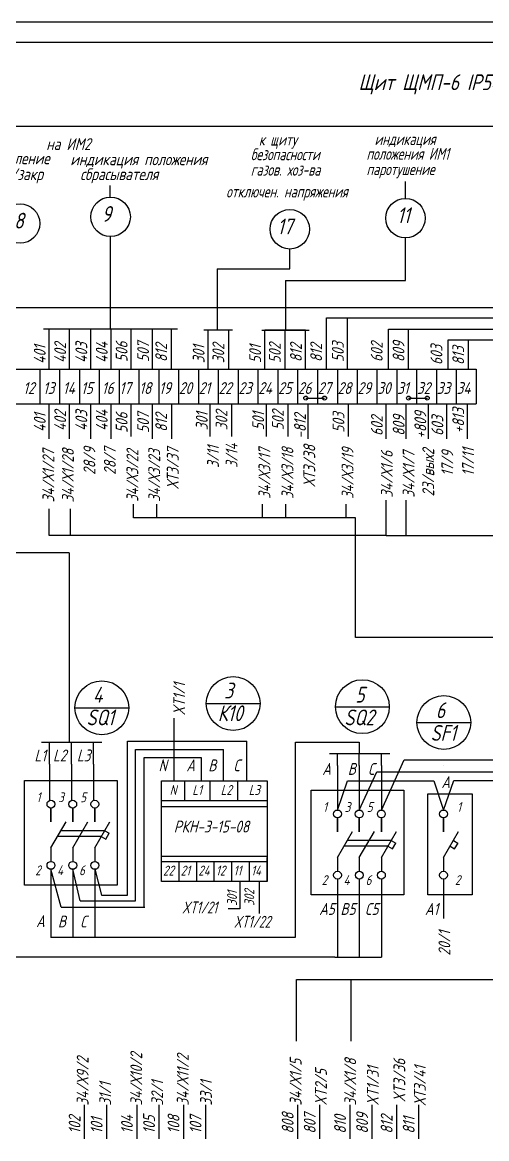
# Model space of a CAD drawing. Header units: millimetres. Extents: x 2287 to 5142, y -19 to 884.
# Drawn here: x 2467.6 to 2585.3, y 291.8 to 574.6 of the extents above; entities that cross this region are included whole.
import ezdxf

# ---------------------------------------------------------------- set-up
doc = ezdxf.new("R2010")
doc.units = ezdxf.units.MM
doc.layers.add('АСУТП', color=7, linetype='Continuous')
doc.layers.add('ссылки', color=7, linetype='Continuous')
doc.styles.add('GOST тип А', font='GOST_A.TTF', dxfattribs={"oblique": 15})
doc.styles.add('ROMANC', font='GOST_A.TTF', dxfattribs={"oblique": 15, "height": 3})
doc.styles.get("Standard").update_dxf_attribs({"font": 'GOST_A.TTF', "width": 0.8, "oblique": 15, "height": 3})

msp = doc.modelspace()

# ---------------------------------------------------------------- linework, layer by layer
at = {"color": 7}
for p, q in [((3128.24, 574.58), (2287.24, 574.58)), ((2459.66, 502.39, -124.48), (2671.33, 502.39, -124.48)), ((2544.68, 486.7, -124.48), (2544.68, 499.71, -124.48)), ((2544.68, 499.71, -124.48), (2550, 499.71, -124.48)), ((2550, 486.7, -124.48), (2550, 499.71, -124.48)), ((2474.42, 486.7, -124.48), (2474.42, 496.99, -124.48)), ((2479.6, 486.7, -124.48), (2479.6, 496.99, -124.48)), ((2484.95, 486.7, -124.48), (2484.95, 496.99, -124.48)), ((2490.14, 486.7, -124.48), (2490.14, 496.99, -124.48)), ((2495.19, 486.7, -124.48), (2495.19, 496.95, -124.48)), ((2500.63, 486.7, -124.48), (2500.63, 496.95, -124.48)), ((2505.41, 486.7, -124.48), (2505.41, 496.95, -124.48)), ((2513.59, 496.73), (2519.9, 496.73)), ((2514.72, 486.7, -124.48), (2514.72, 496.71, -124.48)), ((2519.9, 486.7, -124.48), (2519.9, 496.71, -124.48)), ((2529.02, 486.7, -124.48), (2529.02, 496.71, -124.48)), ((2529.02, 496.71, -124.48), (2534.2, 496.71, -124.48)), ((2529.02, 496.71, -124.48), (2539.37, 496.71, -124.48)), ((2534.2, 486.7, -124.48), (2534.2, 496.71, -124.48)), ((2539.37, 486.7, -124.48), (2539.37, 496.71, -124.48)), ((2560.38, 486.7, -124.48), (2560.38, 496.89, -124.48)), ((2565.49, 486.7, -124.48), (2565.49, 496.89, -124.48)), ((2575.5, 486.7, -124.48), (2575.5, 494.16, -124.48)), ((2580.68, 486.7, -124.48), (2580.68, 494.16, -124.48)), ((2411.92, 486.7, -124.48), (2472.03, 486.7, -124.48)), ((2472.03, 486.7, -124.48), (2472.03, 477.95, -124.48)), ((2472.03, 486.7, -124.48), (2472.03, 477.95, -124.48)), ((2472.03, 486.7, -124.48), (2472.03, 477.95, -124.48)), ((2472.03, 486.7, -124.48), (2472.03, 477.95, -124.48)), ((2472.03, 486.7, -124.48), (2582.61, 486.7, -124.48)), ((2477.06, 486.7, -124.48), (2477.06, 477.95, -124.48)), ((2477.06, 486.7, -124.48), (2477.06, 477.95, -124.48)), ((2477.06, 486.7, -124.48), (2477.06, 477.95, -124.48)), ((2477.06, 486.7, -124.48), (2477.06, 477.95, -124.48)), ((2482.09, 486.7, -124.48), (2482.09, 477.95, -124.48)), ((2482.09, 486.7, -124.48), (2482.09, 477.95, -124.48)), ((2482.09, 486.7, -124.48), (2482.09, 477.95, -124.48)), ((2482.09, 486.7, -124.48), (2482.09, 477.95, -124.48)), ((2487.11, 486.7, -124.48), (2487.11, 477.95, -124.48)), ((2487.11, 486.7, -124.48), (2487.11, 477.95, -124.48)), ((2487.11, 486.7, -124.48), (2487.11, 477.95, -124.48)), ((2487.11, 486.7, -124.48), (2487.11, 477.95, -124.48)), ((2487.11, 486.7, -124.48), (2487.11, 477.95, -124.48)), ((2487.11, 486.7, -124.48), (2487.11, 477.95, -124.48)), ((2492.14, 486.7, -124.48), (2492.14, 477.95, -124.48)), ((2492.14, 486.7, -124.48), (2492.14, 477.95, -124.48)), ((2497.16, 486.7, -124.48), (2497.16, 477.95, -124.48)), ((2497.16, 486.7, -124.48), (2497.16, 477.95, -124.48)), ((2502.19, 486.7, -124.48), (2502.19, 477.95, -124.48)), ((2502.19, 486.7, -124.48), (2502.19, 477.95, -124.48)), ((2507.22, 486.7, -124.48), (2507.22, 477.95, -124.48)), ((2507.22, 486.7, -124.48), (2507.22, 477.95, -124.48)), ((2512.24, 486.7, -124.48), (2512.24, 477.95, -124.48)), ((2512.24, 486.7, -124.48), (2512.24, 477.95, -124.48)), ((2517.27, 486.7, -124.48), (2517.27, 477.95, -124.48)), ((2517.27, 486.7, -124.48), (2517.27, 477.95, -124.48)), ((2522.3, 486.7, -124.48), (2522.3, 477.95, -124.48)), ((2522.3, 486.7, -124.48), (2522.3, 477.95, -124.48)), ((2527.32, 486.7, -124.48), (2527.32, 477.95, -124.48)), ((2527.32, 486.7, -124.48), (2527.32, 477.95, -124.48)), ((2532.35, 486.7, -124.48), (2532.35, 477.95, -124.48)), ((2532.35, 486.7, -124.48), (2532.35, 477.95, -124.48)), ((2537.37, 486.7, -124.48), (2537.37, 477.95, -124.48)), ((2537.37, 486.7, -124.48), (2537.37, 477.95, -124.48)), ((2542.4, 486.7, -124.48), (2542.4, 477.95, -124.48)), ((2542.4, 486.7, -124.48), (2542.4, 477.95, -124.48)), ((2547.43, 486.7, -124.48), (2547.43, 477.95, -124.48)), ((2547.43, 486.7, -124.48), (2547.43, 477.95, -124.48)), ((2552.45, 486.7, -124.48), (2552.45, 477.95, -124.48)), ((2552.45, 486.7, -124.48), (2552.45, 477.95, -124.48)), ((2557.48, 486.7, -124.48), (2557.48, 477.95, -124.48)), ((2557.48, 486.7, -124.48), (2557.48, 477.95, -124.48)), ((2562.5, 486.7, -124.48), (2562.5, 477.95, -124.48)), ((2562.5, 486.7, -124.48), (2562.5, 477.95, -124.48)), ((2567.53, 486.7, -124.48), (2567.53, 477.95, -124.48)), ((2567.53, 486.7, -124.48), (2567.53, 477.95, -124.48)), ((2572.56, 486.7, -124.48), (2572.56, 477.95, -124.48)), ((2572.56, 486.7, -124.48), (2572.56, 477.95, -124.48)), ((2577.58, 486.7, -124.48), (2577.58, 477.95, -124.48)), ((2577.58, 486.7, -124.48), (2577.58, 477.95, -124.48)), ((2582.61, 486.7, -124.48), (2582.61, 477.95, -124.48)), ((2582.61, 486.7, -124.48), (2582.61, 477.95, -124.48)), ((2582.61, 486.7, -124.48), (2582.61, 477.95, -124.48)), ((2411.92, 477.95, -124.48), (2472.03, 477.95, -124.48)), ((2472.03, 477.95, -124.48), (2582.61, 477.95, -124.48)), ((2474.42, 469.08, -124.48), (2474.42, 477.9, -124.48)), ((2479.6, 469.08, -124.48), (2479.6, 477.9, -124.48)), ((2484.95, 469.08, -124.48), (2484.95, 477.9, -124.48)), ((2490.14, 469.08, -124.48), (2490.14, 477.9, -124.48)), ((2495.19, 469.66, -124.48), (2495.19, 477.97, -124.48)), ((2500.57, 469.08, -124.48), (2500.57, 477.9, -124.48)), ((2505.5, 469.08, -124.48), (2505.5, 477.9, -124.48)), ((2515.22, 469.66, -124.48), (2515.22, 477.9, -124.48)), ((2520.69, 469.66, -124.48), (2520.69, 477.9, -124.48)), ((2529.52, 469.66, -124.48), (2529.52, 477.9, -124.48)), ((2535, 469.66, -124.48), (2535, 477.9, -124.48)), ((2540.05, 469.08, -124.48), (2540.05, 477.9, -124.48)), ((2550.27, 469.66, -124.48), (2550.27, 477.9, -124.48)), ((2559.84, 469.08, -124.48), (2559.84, 477.9, -124.48)), ((2564.87, 469.08, -124.48), (2564.87, 477.9, -124.48)), ((2570.51, 469.08, -124.48), (2570.51, 477.9, -124.48)), ((2575.17, 469.08, -124.48), (2575.17, 477.9, -124.48)), ((2580.44, 469.08, -124.48), (2580.44, 477.9, -124.48)), ((2495.78, 449.11), (2495.78, 452.51)), ((2501.73, 449.11), (2501.73, 452.51)), ((2528.46, 449.11), (2528.46, 452.51)), ((2534.41, 449.11), (2534.41, 452.51)), ((2549.68, 449.11), (2549.68, 452.51)), ((2559.84, 444.64, -124.48), (2559.84, 453.55, -124.48)), ((2564.87, 444.64, -124.48), (2564.87, 453.55, -124.48)), ((2474.41, 444.64, -124.48), (2474.41, 451.4, -124.48)), ((2479.84, 444.64, -124.48), (2479.84, 451.4, -124.48)), ((2506.08, 382.43), (2506.08, 398.38)), ((2474.53, 386.66, -124.48), (2474.53, 392.27, -124.48)), ((2480.04, 386.66, -124.48), (2480.04, 392.27, -124.48)), ((2485.64, 386.66, -124.48), (2485.64, 392.27, -124.48)), ((2494.27, 353.49), (2494.27, 392.53)), ((2494.27, 392.53), (2524.49, 392.53)), ((2496.29, 352.11), (2496.29, 390.4)), ((2496.29, 390.4), (2518.55, 390.4)), ((2518.55, 382.43, -124.48), (2518.55, 390.4, -124.48)), ((2524.49, 382.43, -111.91), (2524.49, 392.53, -111.91)), ((2513.04, 388.31), (2498.42, 388.31)), ((2498.42, 388.31), (2498.42, 350.44)), ((2513.04, 382.43, -124.48), (2513.04, 388.31, -124.48)), ((2547.47, 386.38, -124.48), (2547.47, 389.39, -124.48)), ((2547.47, 389.32, -124.48), (2547.47, 389.32, -124.48)), ((2552.99, 386.38, -124.48), (2552.99, 389.39, -124.48)), ((2558.58, 386.38, -124.48), (2558.58, 389.39, -124.48)), ((2558.58, 375.08, -124.48), (2564.33, 387.75)), ((2564.33, 387.75), (2582.87, 387.75)), ((2582.87, 387.75), (2604.2, 387.75)), ((2474.53, 386.66, -124.48), (2474.53, 377.5, -124.48)), ((2480.04, 386.66, -124.48), (2480.04, 377.5, -124.48)), ((2485.64, 386.66, -124.48), (2485.64, 377.5, -124.48)), ((2547.47, 386.38, -124.48), (2547.47, 375.08, -124.48)), ((2552.99, 386.38, -124.48), (2552.99, 375.08, -124.48)), ((2552.99, 375.08, -124.48), (2557.41, 384.79)), ((2557.41, 384.79), (2567.77, 384.79)), ((2558.58, 386.38, -124.48), (2558.58, 375.08, -124.48)), ((2567.77, 384.79), (2589.55, 384.79)), ((2574.34, 386.33, -124.48), (2574.34, 386.33, -124.48)), ((2506.08, 382.43), (2515.38, 382.43)), ((2547.47, 375.08, -124.48), (2549.99, 382.45)), ((2549.99, 382.45), (2571.88, 382.45)), ((2571.88, 382.45), (2574.34, 375.08, -124.48)), ((2574.34, 375.08, -124.48), (2576.92, 382.57)), ((2576.92, 382.57), (2582.92, 382.57)), ((2582.92, 382.57), (2619.99, 382.57)), ((2487.65, 368.38, -124.48), (2476.54, 368.38, -124.48)), ((2488.49, 369.83, -124.48), (2477.39, 369.83, -124.48)), ((2560.26, 365.9, -124.48), (2549.15, 365.9, -124.48)), ((2561.11, 367.36, -124.48), (2550, 367.36, -124.48)), ((2474.86, 360.06, -124.48), (2474.86, 342.81, -124.48)), ((2477.46, 350.44), (2474.86, 360.06, -124.48)), ((2482.26, 352.11), (2480.37, 360.06, -124.48)), ((2485.97, 360.06, -124.48), (2485.97, 342.81, -124.48)), ((2485.97, 360.06, -124.48), (2487.66, 353.49)), ((2547.47, 357.58, -124.48), (2547.47, 337.82, -124.48)), ((2552.99, 357.58, -124.48), (2552.99, 337.82, -124.48)), ((2558.58, 357.58, -124.48), (2558.58, 337.82, -124.48)), ((2487.66, 353.49), (2494.27, 353.49)), ((2482.26, 352.11), (2496.29, 352.11)), ((2477.46, 350.44), (2498.66, 350.44)), ((2522.69, 350.09), (2519.77, 350.09)), ((2527.61, 350.09), (2527.61, 348.86)), ((2480.37, 342.89, -124.48), (2480.37, 342.89, -124.48)), ((2537.06, 316.54), (2537.06, 332.16)), ((2550.9, 316.54), (2550.9, 332.16)), ((2483.4, 291.84), (2483.4, 300.41)), ((2488.99, 291.84), (2488.99, 300.41)), ((2496.68, 291.84), (2496.68, 300.41)), ((2502.26, 291.84), (2502.26, 300.41)), ((2508.49, 291.84), (2508.49, 300.41)), ((2514.07, 291.84), (2514.07, 300.41)), ((2537.4, 291.84), (2537.4, 300.41)), ((2542.99, 291.84), (2542.99, 300.41)), ((2550.68, 291.84), (2550.68, 300.41)), ((2556.26, 291.84), (2556.26, 300.41)), ((2562.49, 291.84), (2562.49, 300.41)), ((2568.07, 291.84), (2568.07, 300.41))]:
    msp.add_line(p, q, dxfattribs=at)
at = {"color": 7, "lineweight": 30}
for p, q in [((2307.24, 569.58), (3123.24, 569.58)), ((2489.9, 530.32, -124.48), (2489.9, 533.24, -124.48)), ((2564.74, 530.02), (2564.74, 534.27)), ((2489.98, 496.99, -124.48), (2489.98, 520.32, -124.48)), ((2564.69, 509.18), (2564.69, 519.98)), ((2535.37, 512.13, -124.48), (2535.37, 517.16, -124.48)), ((2517.01, 512.13, -124.48), (2517.01, 496.71, -124.48)), ((2517.01, 512.13, -124.48), (2535.37, 512.13, -124.48)), ((2534.31, 509.18, -124.48), (2534.31, 496.71, -124.48)), ((2534.31, 509.18), (2564.69, 509.18)), ((2544.68, 499.71, -124.48), (2632.95, 499.71, -124.48)), ((2472.99, 496.95, -124.48), (2506.91, 496.95, -124.48)), ((2513.59, 496.73), (2520.87, 496.73)), ((2528.3, 496.59), (2540.25, 496.59)), ((2528.3, 496.59), (2540.25, 496.59)), ((2560.38, 496.89, -124.48), (2731.31, 496.89, -124.48)), ((2575.5, 494.16, -124.48), (2611.3, 494.16, -124.48)), ((2539.42, 479.41), (2544.2, 479.41)), ((2565.44, 479.41), (2570.26, 479.41)), ((2528.69, 449.11), (2495.78, 449.11)), ((2552.05, 449.11), (2528.69, 449.11)), ((2552.05, 418.8), (2552.05, 449.11)), ((2559.84, 444.64, -124.48), (2474.41, 444.64, -124.48)), ((2559.84, 444.64, -124.48), (2630.21, 444.64, -124.48)), ((2479.51, 440.2, -124.48), (2402.34, 440.2, -124.48)), ((2479.51, 440.2, -124.48), (2479.51, 411.18, -124.48)), ((2682.67, 418.8), (2552.05, 418.8)), ((2479.51, 411.18), (2479.51, 411.18)), ((2479.51, 411.18), (2479.51, 392.27)), ((2472.48, 392.27), (2487.79, 392.27)), ((2536.85, 392.23, -124.48), (2552.99, 392.25, -124.48)), ((2536.85, 342.89, -124.48), (2536.85, 392.23, -124.48)), ((2552.99, 392.25, -124.48), (2552.99, 389.39, -124.48)), ((2545.42, 389.39), (2560.73, 389.39)), ((2474.86, 342.89, -124.48), (2532, 342.89, -124.48)), ((2529.96, 342.89, -124.48), (2536.85, 342.89, -124.48)), ((2546.81, 337.84), (2462.69, 337.84)), ((2546.81, 337.84), (2558.58, 337.84)), ((2537.06, 332.16), (2904.19, 332.16))]:
    msp.add_line(p, q, dxfattribs=at)
at = {"color": 7, "linetype": 'Continuous'}
for p, q in [((2514.21, 402.05), (2527.86, 402.05)), ((2480.93, 400.98), (2494.58, 400.98)), ((2546.96, 401.25), (2560.61, 401.25)), ((2567.6, 397.24), (2581.25, 397.24)), ((2474.86, 372.06, -124.48), (2474.86, 375.56, -124.48)), ((2474.86, 375.56, -124.48), (2474.86, 372.06, -124.48)), ((2474.86, 375.56, -124.48), (2474.86, 372.06, -124.48)), ((2474.86, 375.56, -124.48), (2474.86, 372.06, -124.48)), ((2474.86, 375.56, -124.48), (2474.86, 372.06, -124.48)), ((2480.37, 372.06, -124.48), (2480.37, 375.56, -124.48)), ((2480.37, 375.56, -124.48), (2480.37, 372.06, -124.48)), ((2480.37, 375.56, -124.48), (2480.37, 372.06, -124.48)), ((2480.37, 375.56, -124.48), (2480.37, 372.06, -124.48)), ((2480.37, 375.56, -124.48), (2480.37, 372.06, -124.48)), ((2485.97, 372.06, -124.48), (2485.97, 375.56, -124.48)), ((2485.97, 375.56, -124.48), (2485.97, 372.06, -124.48)), ((2485.97, 375.56, -124.48), (2485.97, 372.06, -124.48)), ((2485.97, 375.56, -124.48), (2485.97, 372.06, -124.48)), ((2485.97, 375.56, -124.48), (2485.97, 372.06, -124.48)), ((2474.86, 365.49, -124.48), (2478.69, 372.08, -124.48)), ((2480.37, 365.49, -124.48), (2484.21, 372.08, -124.48)), ((2485.97, 365.49, -124.48), (2489.8, 372.08, -124.48)), ((2547.47, 369.58, -124.48), (2547.47, 373.08, -124.48)), ((2547.47, 373.08, -124.48), (2547.47, 369.58, -124.48)), ((2547.47, 373.08, -124.48), (2547.47, 369.58, -124.48)), ((2547.47, 373.08, -124.48), (2547.47, 369.58, -124.48)), ((2547.47, 373.08, -124.48), (2547.47, 369.58, -124.48)), ((2552.99, 369.58, -124.48), (2552.99, 373.08, -124.48)), ((2552.99, 373.08, -124.48), (2552.99, 369.58, -124.48)), ((2552.99, 373.08, -124.48), (2552.99, 369.58, -124.48)), ((2552.99, 373.08, -124.48), (2552.99, 369.58, -124.48)), ((2552.99, 373.08, -124.48), (2552.99, 369.58, -124.48)), ((2558.58, 369.58, -124.48), (2558.58, 373.08, -124.48)), ((2558.58, 373.08, -124.48), (2558.58, 369.58, -124.48)), ((2558.58, 373.08, -124.48), (2558.58, 369.58, -124.48)), ((2558.58, 373.08, -124.48), (2558.58, 369.58, -124.48)), ((2558.58, 373.08, -124.48), (2558.58, 369.58, -124.48)), ((2574.34, 369.58, -124.48), (2574.34, 373.08, -124.48)), ((2574.34, 373.08, -124.48), (2574.34, 369.58, -124.48)), ((2574.34, 373.08, -124.48), (2574.34, 369.58, -124.48)), ((2574.34, 373.08, -124.48), (2574.34, 369.58, -124.48)), ((2574.34, 373.08, -124.48), (2574.34, 369.58, -124.48)), ((2487.61, 368.38, -124.48), (2488.78, 367.7, -124.48)), ((2488.48, 369.84, -124.48), (2489.63, 369.18, -124.48)), ((2488.78, 367.73, -124.48), (2489.64, 369.19, -124.48)), ((2547.47, 363.02, -124.48), (2551.31, 369.6, -124.48)), ((2552.99, 363.02, -124.48), (2556.82, 369.6, -124.48)), ((2558.58, 363.02, -124.48), (2562.41, 369.6, -124.48)), ((2574.34, 363.02, -124.48), (2578.17, 369.6, -124.48)), ((2474.86, 365.49, -124.48), (2474.86, 362.06, -124.48)), ((2474.86, 365.49, -124.48), (2474.86, 362.06, -124.48)), ((2474.86, 365.49, -124.48), (2474.86, 362.06, -124.48)), ((2474.86, 365.49, -124.48), (2474.86, 362.06, -124.48)), ((2480.37, 365.49, -124.48), (2480.37, 362.06, -124.48)), ((2480.37, 365.49, -124.48), (2480.37, 362.06, -124.48)), ((2480.37, 365.49, -124.48), (2480.37, 362.06, -124.48)), ((2480.37, 365.49, -124.48), (2480.37, 362.06, -124.48)), ((2485.97, 365.49, -124.48), (2485.97, 362.06, -124.48)), ((2485.97, 365.49, -124.48), (2485.97, 362.06, -124.48)), ((2485.97, 365.49, -124.48), (2485.97, 362.06, -124.48)), ((2485.97, 365.49, -124.48), (2485.97, 362.06, -124.48)), ((2560.23, 365.9, -124.48), (2561.39, 365.23, -124.48)), ((2561.09, 367.37, -124.48), (2562.24, 366.71, -124.48)), ((2561.39, 365.25, -124.48), (2562.25, 366.72, -124.48)), ((2575.99, 365.9, -124.48), (2577.15, 365.23, -124.48)), ((2576.85, 367.37, -124.48), (2578, 366.71, -124.48)), ((2577.15, 365.25, -124.48), (2578.01, 366.72, -124.48)), ((2547.47, 363.02, -124.48), (2547.47, 359.58, -124.48)), ((2547.47, 363.02, -124.48), (2547.47, 359.58, -124.48)), ((2547.47, 363.02, -124.48), (2547.47, 359.58, -124.48)), ((2547.47, 363.02, -124.48), (2547.47, 359.58, -124.48)), ((2552.99, 363.02, -124.48), (2552.99, 359.58, -124.48)), ((2552.99, 363.02, -124.48), (2552.99, 359.58, -124.48)), ((2552.99, 363.02, -124.48), (2552.99, 359.58, -124.48)), ((2552.99, 363.02, -124.48), (2552.99, 359.58, -124.48)), ((2558.58, 363.02, -124.48), (2558.58, 359.58, -124.48)), ((2558.58, 363.02, -124.48), (2558.58, 359.58, -124.48)), ((2558.58, 363.02, -124.48), (2558.58, 359.58, -124.48)), ((2558.58, 363.02, -124.48), (2558.58, 359.58, -124.48)), ((2574.34, 363.02, -124.48), (2574.34, 359.58, -124.48)), ((2574.34, 363.02, -124.48), (2574.34, 359.58, -124.48)), ((2574.34, 363.02, -124.48), (2574.34, 359.58, -124.48)), ((2574.34, 363.02, -124.48), (2574.34, 359.58, -124.48)), ((2574.34, 357.58, -124.48), (2574.34, 347.61, -124.48))]:
    msp.add_line(p, q, dxfattribs=at)
at = {"color": 7, "linetype": 'Continuous', "lineweight": 30}
for p, q in [((2468.18, 382.56, -124.48), (2491.64, 382.56, -124.48)), ((2468.18, 356.06, -124.48), (2468.18, 382.56, -124.48)), ((2491.64, 382.56, -124.48), (2491.64, 356.06, -124.48)), ((2502.88, 356.99), (2502.88, 382.43)), ((2502.88, 382.43), (2529.64, 382.43)), ((2529.64, 382.43), (2529.64, 356.99)), ((2540.79, 380.08, -124.48), (2564.25, 380.08, -124.48)), ((2540.79, 353.58, -124.48), (2540.79, 380.08, -124.48)), ((2564.25, 380.08, -124.48), (2564.25, 353.58, -124.48)), ((2570.34, 379.14, -124.48), (2581.59, 379.14, -124.48)), ((2570.34, 353.58, -124.48), (2570.34, 379.14, -124.48)), ((2581.59, 379.14, -124.48), (2581.59, 353.58, -124.48)), ((2529.64, 377.4), (2502.88, 377.4)), ((2529.64, 356.99), (2502.88, 356.99)), ((2491.64, 356.06, -124.48), (2468.18, 356.06, -124.48)), ((2564.25, 353.58, -124.48), (2540.79, 353.58, -124.48)), ((2581.59, 353.58, -124.48), (2570.34, 353.58, -124.48))]:
    msp.add_line(p, q, dxfattribs=at)
at = {"color": 7, "lineweight": 30, "ltscale": 0.5}
for p, q in [((2502.88, 382.43), (2529.64, 382.43)), ((2502.88, 376), (2529.64, 376)), ((2502.88, 363.42), (2529.64, 363.42)), ((2502.88, 356.99), (2502.88, 363.01)), ((2502.88, 362.02), (2529.64, 362.02))]:
    msp.add_line(p, q, dxfattribs=at)
at = {"color": 7, "lineweight": -3, "ltscale": 0.5}
for p, q in [((2508.78, 377.4), (2508.78, 382.43)), ((2515.21, 377.4), (2515.21, 382.43)), ((2522.24, 377.4), (2522.24, 382.43)), ((2507.34, 356.99), (2507.34, 362.02)), ((2511.8, 356.99), (2511.8, 362.02)), ((2516.26, 356.99), (2516.26, 362.02)), ((2520.72, 356.99), (2520.72, 362.02)), ((2525.18, 356.99), (2525.18, 362.02)), ((2529.64, 356.99), (2529.64, 363.01))]:
    msp.add_line(p, q, dxfattribs=at)
at = {"color": 7, "lineweight": -3}
msp.add_line((2480.37, 360.06, -124.48), (2480.37, 342.86, -124.48), dxfattribs=at)
at = {"color": 7, "lineweight": 30}
for centre in [(2489.98, 525.32, -124.48), (2564.69, 524.98), (2467.02, 523.62), (2535.37, 522.16, -124.48)]:
    msp.add_circle(centre, 5, dxfattribs=at)
at = {"color": 7}
for centre in [(2539.42, 479.41), (2544.15, 479.41), (2544.2, 479.41), (2565.47, 479.41), (2570.21, 479.41)]:
    msp.add_circle(centre, 0.497, dxfattribs=at)
at = {"color": 7, "linetype": 'Continuous'}
for centre, radius in [((2487.76, 400.98), 6.82), ((2521.04, 402.05), 6.82), ((2553.78, 401.25), 6.82), ((2574.42, 397.24), 6.82), ((2474.86, 376.56, -124.48), 1), ((2480.37, 376.56, -124.48), 1), ((2485.97, 376.56, -124.48), 1), ((2547.47, 374.08, -124.48), 1), ((2552.99, 374.08, -124.48), 1), ((2558.58, 374.08, -124.48), 1), ((2574.34, 374.08, -124.48), 1), ((2474.86, 361.06, -124.48), 1), ((2480.39, 361.06, -124.48), 1), ((2485.97, 361.06, -124.48), 1), ((2547.47, 358.58, -124.48), 1), ((2553, 358.58, -124.48), 1), ((2558.59, 358.58, -124.48), 1), ((2574.34, 358.58, -124.48), 1)]:
    msp.add_circle(centre, radius, dxfattribs=at)
at = {"layer": 'АСУТП', "color": 7}
msp.add_line((2315.09, 548.31, -248.96), (3116.01, 548.31, -248.96), dxfattribs=at)
at = {"layer": 'АСУТП'}
for p, q in [((2522.69, 356.99), (2522.69, 350.09)), ((2527.61, 356.99), (2527.61, 350.09))]:
    msp.add_line(p, q, dxfattribs=at)

# ---------------------------------------------------------------- texts
at = {"color": 7, "oblique": 15}
for s, p in [('на ИМ2', (2473.67, 542.24, -124.48)), ('управление ', (2457.13, 538.63)), ('индикация положения ', (2479.77, 538.38, -124.48)), ('откр/закр', (2458.03, 534.62)), ('сбрасывателя', (2482.27, 534.62, -124.48)), ('12', (2467.82, 480.45, -124.48)), ('13', (2472.85, 480.45, -124.48)), ('14', (2477.88, 480.45, -124.48)), ('15', (2482.48, 480.45, -124.48)), ('16', (2487.75, 480.45, -124.48)), ('17', (2492.21, 480.45, -124.48)), ('18', (2497.24, 480.45, -124.48)), ('19', (2502.26, 480.45, -124.48)), ('20', (2507.29, 480.45, -124.48)), ('21', (2512.32, 480.45, -124.48)), ('22', (2517.34, 480.45, -124.48)), ('23', (2522.37, 480.45, -124.48)), ('24', (2527.4, 480.45, -124.48)), ('25', (2532.42, 480.45, -124.48)), ('26', (2537.45, 480.45, -124.48)), ('27', (2542.47, 480.45, -124.48)), ('28', (2547.5, 480.45, -124.48)), ('29', (2552.53, 480.45, -124.48)), ('30', (2557.55, 480.45, -124.48)), ('31', (2562.58, 480.45, -124.48)), ('32', (2567.6, 480.45, -124.48)), ('33', (2572.63, 480.45, -124.48)), ('34', (2577.66, 480.45, -124.48))]:
    msp.add_text(s, height=3, dxfattribs=at).set_placement(p)
at = {"color": 7, "oblique": 15, "width": 0.9}
for s, p in [('к щиту ', (2527.54, 543.38, -124.48)), ('индикация', (2556.86, 543.5)), ('безопасности', (2525.49, 539.65, -124.48)), ('положения ИМ1', (2554.81, 539.78)), ('газов. хоз-ва', (2525.49, 535.74, -124.48)), ('паротушение', (2554.81, 535.87)), ('отключен. напряжения', (2519.26, 530.22, -124.48)), ('XT1/21', (2508.08, 348.9, -124.48)), ('XT1/22', (2521.19, 345.28, -124.48))]:
    msp.add_text(s, height=3, dxfattribs=at).set_placement(p)
at = {"color": 7, "linetype": 'Continuous', "oblique": 15}
for s, height, style, p in [('8', 4, 'ROMANC', (2465.52, 522.34)), ('9', 4, 'ROMANC', (2487.73, 524.04, -124.48)), ('11', 4, 'ROMANC', (2562.55, 523.7)), ('17', 4, 'ROMANC', (2532.2, 520.88, -124.48)), ('N', 2.5, 'GOST тип А', (2504.94, 378.9)), ('L1', 2.5, 'GOST тип А', (2510.68, 378.9)), ('L2', 2.5, 'GOST тип А', (2517.87, 378.9)), ('L3', 2.5, 'GOST тип А', (2524.97, 378.9)), ('22', 2.5, 'GOST тип А', (2503.27, 358.49)), ('21', 2.5, 'GOST тип А', (2507.73, 358.49)), ('24', 2.5, 'GOST тип А', (2512.19, 358.49)), ('12', 2.5, 'GOST тип А', (2516.65, 358.49)), ('11', 2.5, 'GOST тип А', (2521.11, 358.49)), ('14', 2.5, 'GOST тип А', (2525.57, 358.49))]:
    msp.add_text(s, height=height, dxfattribs=dict(at, style=style)).set_placement(p)
at = {"color": 7, "oblique": 15}
for s, p in [('401', (2473.52, 488.09, -124.48)), ('402', (2478.7, 488.33, -124.48)), ('403', (2484.06, 488.33, -124.48)), ('404', (2489.24, 488.33, -124.48)), ('506', (2494.27, 488.54, -124.48)), ('507', (2499.71, 488.54, -124.48)), ('812', (2504.3, 488.54, -124.48)), ('301', (2513.79, 488.24, -124.48)), ('302', (2518.78, 488.24, -124.48)), ('501', (2528.1, 488.24, -124.48)), ('502', (2533.09, 488.24, -124.48)), ('812', (2538.44, 488.54, -124.48)), ('812', (2543.56, 488.54, -124.48)), ('503', (2549.07, 488.54, -124.48)), ('602', (2558.91, 488.54, -124.48)), ('809', (2564.45, 488.54, -124.48)), ('603', (2574.04, 487.79, -124.48)), ('813', (2579.57, 487.79, -124.48)), ('401', (2473.52, 470.86, -124.48)), ('402', (2478.7, 471.11, -124.48)), ('403', (2484.06, 471.11, -124.48)), ('404', (2489.24, 471.11, -124.48)), ('506', (2494.27, 470.58, -124.48)), ('507', (2499.71, 470.58, -124.48)), ('812', (2504.3, 470.86, -124.48)), ('301', (2514.58, 471.26, -124.48)), ('302', (2519.57, 471.26, -124.48)), ('501', (2528.88, 471.26, -124.48)), ('502', (2533.87, 471.26, -124.48)), ('-812', (2539.47, 469.13, -124.48)), ('503', (2549.22, 470.65, -124.48)), ('602', (2558.95, 469.84, -124.48)), ('809', (2564.48, 469.84, -124.48)), ('+809', (2569.96, 469.13, -124.48)), ('603', (2574.28, 469.84, -124.48)), ('+813', (2579.57, 470.49, -124.48)), ('34/Х1/27', (2475.7, 452.98, -248.96)), ('34/Х1/28', (2480.66, 452.98, -248.96)), ('ХТ3/37', (2507.23, 456.38, -248.96)), ('ХТ3/38', (2541.83, 456.95, -248.96)), ('34/Х1/7', (2567, 454.19, -248.96)), ('23/вых2', (2571.97, 454.51, -248.96)), ('17/9', (2576.8, 459.68, -248.96)), ('17/11', (2582.06, 459.68, -248.96)), ('34/Х1/6', (2561.47, 454.19, -248.96)), ('XT1/1', (2508.86, 399.03, -124.48)), ('34/Х10/2', (2497.98, 300.22, -248.96)), ('34/Х9/2', (2484.39, 300.22, -248.96)), ('34/Х11/2', (2509.76, 300.22, -248.96)), ('34/Х1/5', (2538.37, 300.22, -248.96)), ('34/Х1/8', (2552.21, 300.22, -248.96)), ('XT3/36', (2564.65, 301.07, -124.48)), ('XT2/5', (2544.78, 300.22, -248.96)), ('XT1/31', (2557.94, 300.22, -248.96)), ('ХТ3/41', (2569.86, 300.22, -248.96)), ('31/1', (2490.1, 300.22, -248.96)), ('32/1', (2503.28, 300.22, -248.96)), ('33/1', (2515.65, 300.22, -248.96)), ('102', (2482.35, 293.11, -124.48)), ('101', (2487.94, 293.11, -124.48)), ('104', (2495.62, 293.11, -124.48)), ('105', (2501.21, 293.11, -124.48)), ('108', (2507.43, 293.11, -124.48)), ('107', (2513.02, 293.11, -124.48)), ('808', (2536.35, 293.11, -124.48)), ('807', (2541.94, 293.11, -124.48)), ('810', (2549.62, 293.11, -124.48)), ('809', (2555.21, 293.11, -124.48)), ('812', (2561.43, 293.11, -124.48)), ('811', (2567.02, 293.11, -124.48))]:
    msp.add_text(s, height=3, rotation=90, dxfattribs=at).set_placement(p)
at = {"color": 7, "linetype": 'Continuous', "oblique": 15}
for s, p in [('28/9', (2486.1, 459.98, -124.48)), ('28/7', (2491.28, 459.98, -124.48)), ('20/1', (2576.05, 338.22, -124.48))]:
    msp.add_text(s, height=3, rotation=90, dxfattribs=at).set_placement(p)
at = {"color": 7, "oblique": 15, "width": 0.95}
for s, p in [('34/Х3/22', (2496.99, 453.16, -248.96)), ('34/Х3/23', (2502.54, 453.16, -248.96)), ('3/11', (2517.42, 461.73, -248.96)), ('3/14', (2522.14, 461.73, -248.96)), ('34/Х3/17', (2530.45, 453.92, -248.96)), ('34/Х3/18', (2536.29, 453.92, -248.96)), ('34/Х3/19', (2551.53, 453.92, -248.96))]:
    msp.add_text(s, height=3, rotation=90, dxfattribs=at).set_placement(p)
at = {"color": 7, "linetype": 'Continuous', "oblique": 15}
for s, height, p in [('3', 4, (2518.76, 403.34, -124.48)), ('4', 4, (2485.48, 402.28, -124.48)), ('5', 4, (2551.96, 402.28, -124.48)), ('К10', 4, (2517.14, 397.59, -124.48)), ('6', 4, (2572.38, 398.36, -124.48)), ('SQ1', 4, (2483.86, 396.53, -124.48)), ('SQ2', 4, (2549.19, 396.53, -124.48)), ('SF1', 4, (2571.04, 392.61, -124.48)), ('L1', 3, (2470.67, 387.4, -124.48)), ('L2', 3, (2475.38, 387.4, -124.48)), ('L3', 3, (2481.44, 387.4, -124.48)), ('N', 3, (2502.13, 384.89, -124.48)), ('А', 3, (2509.17, 384.89, -124.48)), ('В', 3, (2514.72, 384.89, -124.48)), ('С', 3, (2521.12, 384.89, -124.48)), ('A', 3, (2543.61, 383.98, -124.48)), ('В', 3, (2550.08, 383.98, -124.48)), ('C', 3, (2555.15, 383.98, -124.48)), ('A', 3, (2573.81, 380.65, -124.48)), ('1', 2.5, (2471.18, 377.06, -124.48)), ('3', 2.5, (2476.7, 377.06, -124.48)), ('5', 2.5, (2482.29, 377.06, -124.48)), ('1', 2.5, (2543.8, 374.58, -124.48)), ('3', 2.5, (2549.31, 374.58, -124.48)), ('5', 2.5, (2554.9, 374.58, -124.48)), ('1', 2.5, (2577.77, 374.58, -124.48)), ('РКН-3-15-08', 3, (2505.98, 369.38)), ('2', 2.5, (2470.87, 358.56, -124.48)), ('4', 2.5, (2476.4, 358.56, -124.48)), ('6', 2.5, (2481.98, 358.56, -124.48)), ('2', 2.5, (2543.48, 356.08, -124.48)), ('4', 2.5, (2549.01, 356.08, -124.48)), ('6', 2.5, (2554.6, 356.08, -124.48)), ('2', 2.5, (2577.22, 356.08, -124.48)), ('A5', 3, (2542.83, 348.51, -124.48)), ('B5', 3, (2548.22, 348.51, -124.48)), ('C5', 3, (2554.37, 348.51, -124.48)), ('A1', 3, (2569.62, 348.51, -124.48)), ('A', 3, (2471.1, 345.43, -124.48)), ('B', 3, (2476.62, 345.33, -124.48)), ('C', 3, (2482.21, 345.33, -124.48))]:
    msp.add_text(s, height=height, dxfattribs=at).set_placement(p)
at = {"color": 7, "linetype": 'Continuous', "style": 'GOST тип А', "oblique": 15}
for s, p in [('301', (2521.99, 350.8, -248.96)), ('302', (2526.37, 350.8, -248.96))]:
    msp.add_text(s, height=2.5, rotation=90, dxfattribs=at).set_placement(p)
at = {"layer": 'ссылки', "color": 7, "style": 'GOST тип А', "oblique": 15}
msp.add_text('Щит ЩМП-6 IP54     Вид на внутренней плоскости. Передняя стенка (монтажная панель)', height=4, dxfattribs=at).set_placement((2552.79, 557.4, -124.48))

doc.saveas('drawing.dxf')
